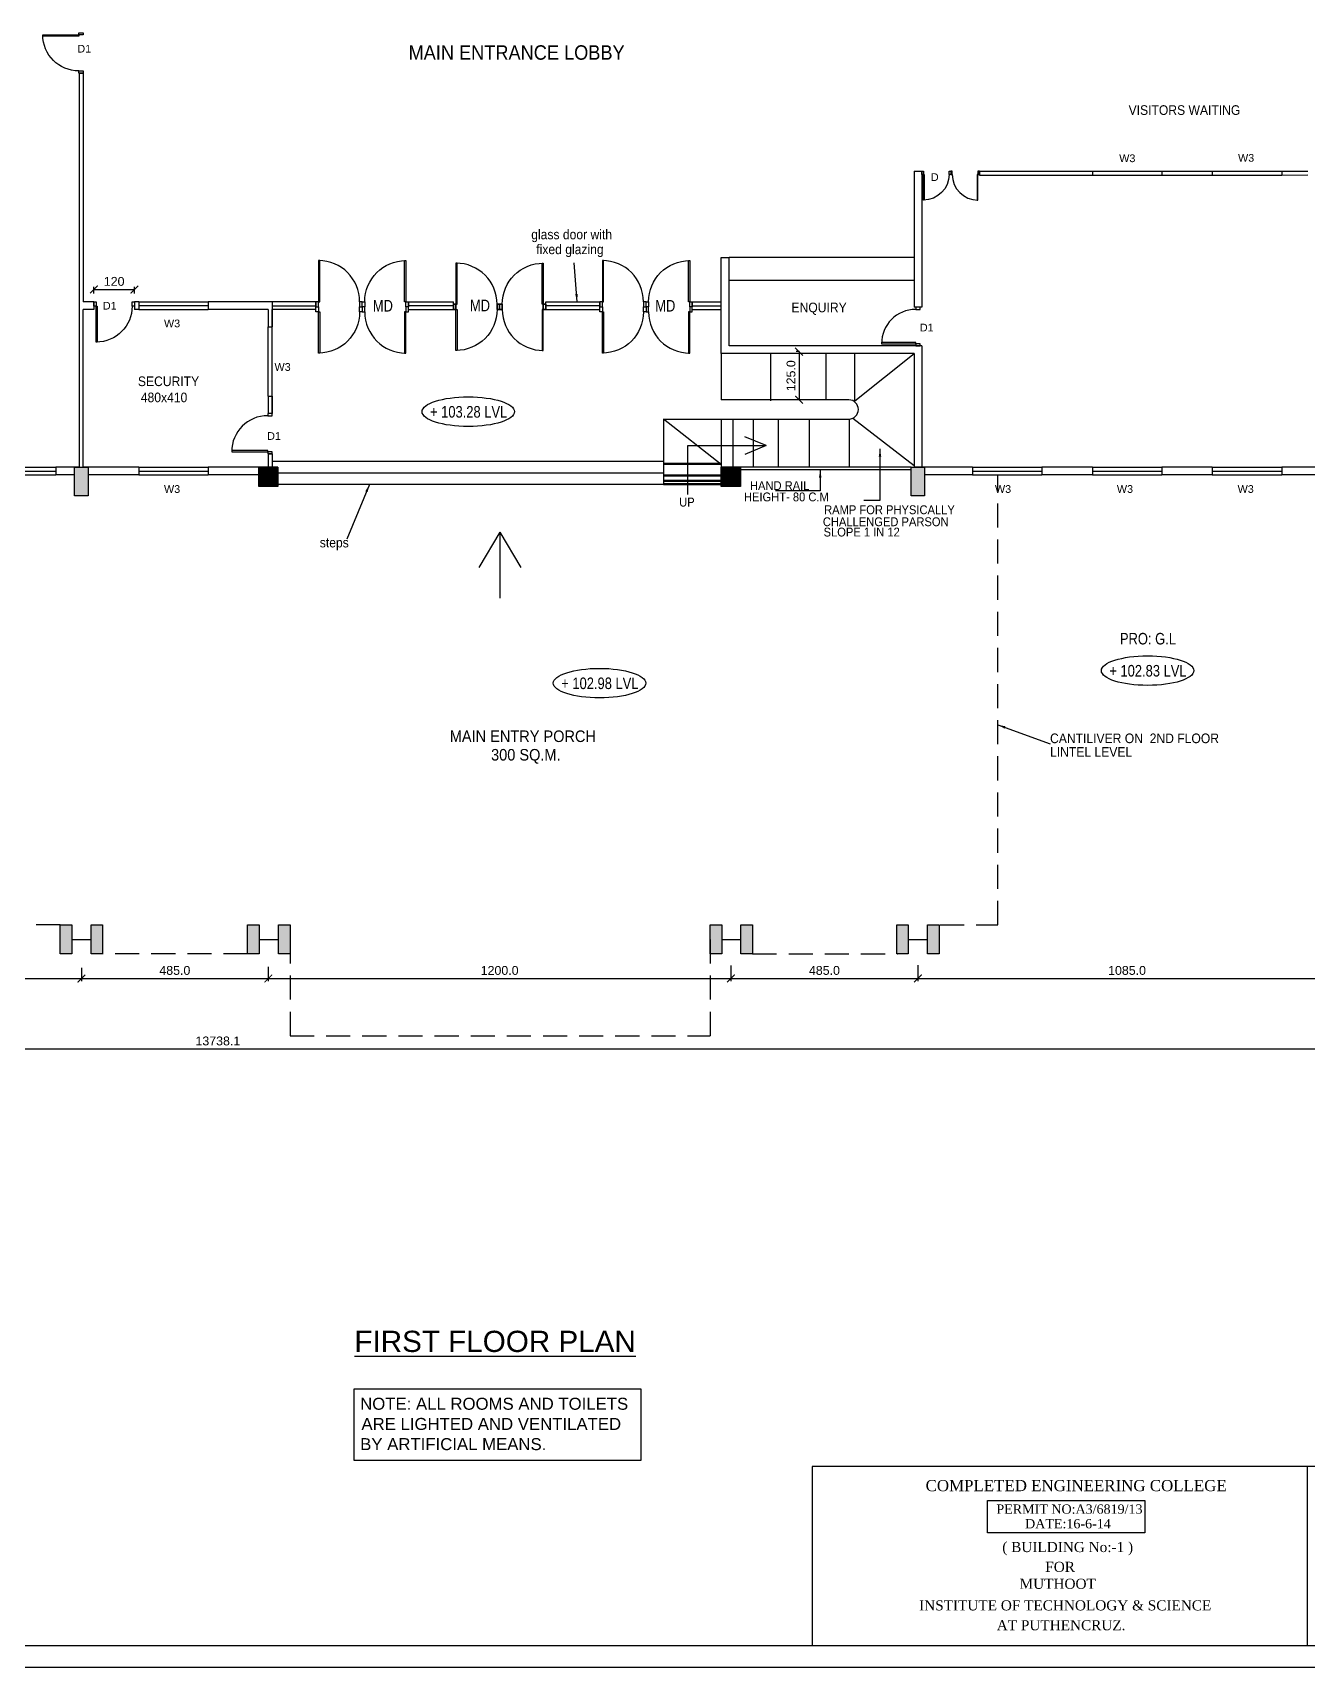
# Model space of a CAD drawing. Extents: x 53439 to 79867, y -144071 to -73305.
# Drawn here: x 64711 to 68017, y -130347 to -126106 of the extents above; entities that cross this region are included whole.
import ezdxf
from ezdxf.enums import TextEntityAlignment as Align

# ---------------------------------------------------------------- set-up
doc = ezdxf.new("R2010")
doc.units = 0
doc.header["$LTSCALE"] = 0.1
doc.header["$MEASUREMENT"] = 0
doc.header["$PDMODE"] = 35
doc.header["$PDSIZE"] = -0.8
doc.linetypes.add('HIDDEN', pattern=[0.375, 0.25, -0.125])
doc.layers.get('0').update_dxf_attribs({"linetype": 'CONTINUOUS'})
doc.layers.get('DEFPOINTS').update_dxf_attribs({"linetype": 'CONTINUOUS'})
for name, color, linetype in [('BOR', 200, 'CONTINUOUS'), ('BOR1', 230, 'CONTINUOUS'), ('COR_HA', 40, 'CONTINUOUS'), ('DOOR', 30, 'CONTINUOUS'), ('ESELEVATION', 7, 'CONTINUOUS'), ('HAT', 253, 'CONTINUOUS'), ('LAYER4', 130, 'CONTINUOUS'), ('NARO', 5, 'CONTINUOUS'), ('SANI', 4, 'CONTINUOUS'), ('TEXT', 7, 'CONTINUOUS'), ('THIN_HA', 253, 'CONTINUOUS'), ('WALL', 6, 'CONTINUOUS'), ('WIN', 102, 'CONTINUOUS')]:
    doc.layers.add(name, color=color, linetype=linetype)
doc.styles.add('1MM', font='arial.ttf')
doc.styles.add('BORDER', font='times.ttf')
doc.styles.add('DIM', font='arial.ttf', dxfattribs={"width": 0.7, "height": 1})
doc.styles.add('DUTCH', font='arial.ttf')
doc.styles.get("Standard").update_dxf_attribs({"font": 'arial.ttf'})
doc.dimstyles.new('KRI', dxfattribs={"dimtxt": 23, "dimasz": 20, "dimexe": 7, "dimexo": 0, "dimgap": 9, "dimtad": 1, "dimdec": 1, "dimzin": 1, "dimtxsty": '1MM', "dimblk": 'ARCHTICK', "dimcen": 0.5, "dimclrd": 252, "dimclre": 252, "dimclrt": 7, "dimaunit": 1, "dimadec": 8, "dimazin": 3, "dimtfac": 1, "dimtdec": 1, "dimtmove": 0, "dimatfit": 3})

# ---------------------------------------------------------------- blocks, each defined once
blk = doc.blocks.new('A$C764D24B9')
at = {"layer": 'DOOR'}
for points in [[(0.056, 0.111), (0.083, 0.111), (0.083, 1), (0.056, 1)], [(0, 0), (0.056, 0), (0.056, 0.111), (0, 0.111)], [(0.944, 0), (1, 0), (1, 0.111), (0.944, 0.111)]]:
    blk.add_lwpolyline(points, close=True, dxfattribs=at)
blk.add_arc((0.056, 0.111), 0.889, 0, 90, dxfattribs=at)
blk = doc.blocks.new('_ARCHTICK')
at = {"layer": 'WALL', "color": 0, "const_width": 0.15}
blk.add_lwpolyline([(-0.5, -0.5), (0.5, 0.5)], dxfattribs=at)
blk = doc.blocks.new('*D32')
at = {"layer": 'DEFPOINTS', "color": 0, "linetype": 'CONTINUOUS', "ltscale": 0.1}
for p in [(66698.9, -126933.3, 0), (66698.9, -127058.3), (66698.9, -127058.3)]:
    blk.add_point(p, dxfattribs=at)
at = {"layer": 'LAYER4', "color": 252, "linetype": 'CONTINUOUS', "ltscale": 0.1}
for p, q in [((66698.9, -126933.3), (66691.9, -126933.3)), ((66698.9, -126933.3), (66698.9, -127058.3)), ((66698.9, -127058.3), (66691.9, -127058.3))]:
    blk.add_line(p, q, dxfattribs=at)
at = {"layer": 'LAYER4', "color": 252, "linetype": 'CONTINUOUS', "ltscale": 0.1, "xscale": 20, "yscale": 20, "zscale": 20}
for p, rotation in [((66698.9, -126933.3), 90), ((66698.9, -127058.3), 270)]:
    blk.add_blockref('_ARCHTICK', p, dxfattribs=dict(at, rotation=rotation))
at = {"layer": 'LAYER4', "color": 7, "linetype": 'CONTINUOUS', "ltscale": 0.1, "insert": (66678.2, -126995.8), "char_height": 23, "attachment_point": 5, "rotation": 90, "style": '1MM'}
blk.add_mtext('125.0', dxfattribs=at)
blk = doc.blocks.new('*D119')
at = {"layer": 'DEFPOINTS', "color": 0, "linetype": 'CONTINUOUS', "ltscale": 0.1}
for p in [(63755.6, -128456.8), (64837.3, -128532.2), (64837.3, -128559.7)]:
    blk.add_point(p, dxfattribs=at)
at = {"layer": 'WIN', "color": 252, "linetype": 'CONTINUOUS', "ltscale": 0.1}
for p, q in [((63755.6, -128456.8), (63755.6, -128566.7)), ((64837.3, -128532.2), (64837.3, -128566.7)), ((63755.6, -128559.7), (64837.3, -128559.7))]:
    blk.add_line(p, q, dxfattribs=at)
at = {"layer": 'WIN', "color": 252, "linetype": 'CONTINUOUS', "ltscale": 0.1, "xscale": 20, "yscale": 20, "zscale": 20, "rotation": 180}
blk.add_blockref('_ARCHTICK', (63755.6, -128559.7), dxfattribs=at)
at = {"layer": 'WIN', "color": 252, "linetype": 'CONTINUOUS', "ltscale": 0.1, "xscale": 20, "yscale": 20, "zscale": 20}
blk.add_blockref('_ARCHTICK', (64837.3, -128559.7), dxfattribs=at)
at = {"layer": 'WIN', "color": 7, "linetype": 'CONTINUOUS', "ltscale": 0.1, "insert": (64296.4, -128538.9), "char_height": 23, "attachment_point": 5, "style": '1MM'}
blk.add_mtext('1081.7', dxfattribs=at)
blk = doc.blocks.new('*D120')
at = {"layer": 'DEFPOINTS', "color": 0, "linetype": 'CONTINUOUS', "ltscale": 0.1}
for p in [(64837.3, -128532.2), (65322.3, -128529.6), (65322.3, -128559.7)]:
    blk.add_point(p, dxfattribs=at)
at = {"layer": 'WIN', "color": 252, "linetype": 'CONTINUOUS', "ltscale": 0.1}
for p, q in [((64837.3, -128532.2), (64837.3, -128566.7)), ((65322.3, -128529.6), (65322.3, -128566.7)), ((64837.3, -128559.7), (65322.3, -128559.7))]:
    blk.add_line(p, q, dxfattribs=at)
at = {"layer": 'WIN', "color": 252, "linetype": 'CONTINUOUS', "ltscale": 0.1, "xscale": 20, "yscale": 20, "zscale": 20, "rotation": 180}
blk.add_blockref('_ARCHTICK', (64837.3, -128559.7), dxfattribs=at)
at = {"layer": 'WIN', "color": 252, "linetype": 'CONTINUOUS', "ltscale": 0.1, "xscale": 20, "yscale": 20, "zscale": 20}
blk.add_blockref('_ARCHTICK', (65322.3, -128559.7), dxfattribs=at)
at = {"layer": 'WIN', "color": 7, "linetype": 'CONTINUOUS', "ltscale": 0.1, "insert": (65079.8, -128538.9), "char_height": 23, "attachment_point": 5, "style": '1MM'}
blk.add_mtext('485.0', dxfattribs=at)
blk = doc.blocks.new('*D121')
at = {"layer": 'DEFPOINTS', "color": 0, "linetype": 'CONTINUOUS', "ltscale": 0.1}
for p in [(65322.3, -128529.6), (66522.3, -128525.7), (66522.3, -128559.7)]:
    blk.add_point(p, dxfattribs=at)
at = {"layer": 'WIN', "color": 252, "linetype": 'CONTINUOUS', "ltscale": 0.1}
for p, q in [((65322.3, -128529.6), (65322.3, -128566.7)), ((66522.3, -128525.7), (66522.3, -128566.7)), ((65322.3, -128559.7), (66522.3, -128559.7))]:
    blk.add_line(p, q, dxfattribs=at)
at = {"layer": 'WIN', "color": 252, "linetype": 'CONTINUOUS', "ltscale": 0.1, "xscale": 20, "yscale": 20, "zscale": 20, "rotation": 180}
blk.add_blockref('_ARCHTICK', (65322.3, -128559.7), dxfattribs=at)
at = {"layer": 'WIN', "color": 252, "linetype": 'CONTINUOUS', "ltscale": 0.1, "xscale": 20, "yscale": 20, "zscale": 20}
blk.add_blockref('_ARCHTICK', (66522.3, -128559.7), dxfattribs=at)
at = {"layer": 'WIN', "color": 7, "linetype": 'CONTINUOUS', "ltscale": 0.1, "insert": (65922.3, -128538.9), "char_height": 23, "attachment_point": 5, "style": '1MM'}
blk.add_mtext('1200.0', dxfattribs=at)
blk = doc.blocks.new('*D122')
at = {"layer": 'DEFPOINTS', "color": 0, "linetype": 'CONTINUOUS', "ltscale": 0.1}
for p in [(66522.3, -128525.7), (67007.3, -128525), (67007.3, -128559.7)]:
    blk.add_point(p, dxfattribs=at)
at = {"layer": 'WIN', "color": 252, "linetype": 'CONTINUOUS', "ltscale": 0.1}
for p, q in [((66522.3, -128525.7), (66522.3, -128566.7)), ((67007.3, -128525), (67007.3, -128566.7)), ((66522.3, -128559.7), (67007.3, -128559.7))]:
    blk.add_line(p, q, dxfattribs=at)
at = {"layer": 'WIN', "color": 252, "linetype": 'CONTINUOUS', "ltscale": 0.1, "xscale": 20, "yscale": 20, "zscale": 20, "rotation": 180}
blk.add_blockref('_ARCHTICK', (66522.3, -128559.7), dxfattribs=at)
at = {"layer": 'WIN', "color": 252, "linetype": 'CONTINUOUS', "ltscale": 0.1, "xscale": 20, "yscale": 20, "zscale": 20}
blk.add_blockref('_ARCHTICK', (67007.3, -128559.7), dxfattribs=at)
at = {"layer": 'WIN', "color": 7, "linetype": 'CONTINUOUS', "ltscale": 0.1, "insert": (66764.8, -128538.9), "char_height": 23, "attachment_point": 5, "style": '1MM'}
blk.add_mtext('485.0', dxfattribs=at)
blk = doc.blocks.new('*D123')
at = {"layer": 'DEFPOINTS', "color": 0, "linetype": 'CONTINUOUS', "ltscale": 0.1}
for p in [(68092.3, -128470.4), (67007.3, -128525), (68092.3, -128559.7)]:
    blk.add_point(p, dxfattribs=at)
at = {"layer": 'WIN', "color": 252, "linetype": 'CONTINUOUS', "ltscale": 0.1}
for p, q in [((68092.3, -128470.4), (68092.3, -128566.7)), ((67007.3, -128525), (67007.3, -128566.7)), ((67007.3, -128559.7), (68092.3, -128559.7))]:
    blk.add_line(p, q, dxfattribs=at)
at = {"layer": 'WIN', "color": 252, "linetype": 'CONTINUOUS', "ltscale": 0.1, "xscale": 20, "yscale": 20, "zscale": 20, "rotation": 180}
blk.add_blockref('_ARCHTICK', (67007.3, -128559.7), dxfattribs=at)
at = {"layer": 'WIN', "color": 252, "linetype": 'CONTINUOUS', "ltscale": 0.1, "xscale": 20, "yscale": 20, "zscale": 20}
blk.add_blockref('_ARCHTICK', (68092.3, -128559.7), dxfattribs=at)
at = {"layer": 'WIN', "color": 7, "linetype": 'CONTINUOUS', "ltscale": 0.1, "insert": (67549.8, -128538.9), "char_height": 23, "attachment_point": 5, "style": '1MM'}
blk.add_mtext('1085.0', dxfattribs=at)
blk = doc.blocks.new('*D80')
at = {"layer": 'DEFPOINTS', "color": 0, "linetype": 'CONTINUOUS', "ltscale": 0.1}
for p in [(58322.3, -128662.4), (72060.4, -128662.4, 0), (72060.4, -128742.6)]:
    blk.add_point(p, dxfattribs=at)
at = {"layer": 'WIN', "color": 252, "linetype": 'CONTINUOUS', "ltscale": 0.1}
for p, q in [((58322.3, -128662.4), (58322.3, -128749.6)), ((72060.4, -128662.4), (72060.4, -128749.6)), ((58322.3, -128742.6), (72060.4, -128742.6))]:
    blk.add_line(p, q, dxfattribs=at)
at = {"layer": 'WIN', "color": 252, "linetype": 'CONTINUOUS', "ltscale": 0.1, "xscale": 20, "yscale": 20, "zscale": 20, "rotation": 180}
blk.add_blockref('_ARCHTICK', (58322.3, -128742.6), dxfattribs=at)
at = {"layer": 'WIN', "color": 252, "linetype": 'CONTINUOUS', "ltscale": 0.1, "xscale": 20, "yscale": 20, "zscale": 20}
blk.add_blockref('_ARCHTICK', (72060.4, -128742.6), dxfattribs=at)
at = {"layer": 'WIN', "color": 7, "linetype": 'CONTINUOUS', "ltscale": 0.1, "insert": (65191.4, -128721.9), "char_height": 23, "attachment_point": 5, "style": '1MM'}
blk.add_mtext('13738.1', dxfattribs=at)
blk = doc.blocks.new('*D36')
at = {"layer": 'DEFPOINTS', "color": 0, "linetype": 'CONTINUOUS', "ltscale": 0.1}
for p in [(64869.9, -126782.8, 0), (64974.9, -126772), (64974.9, -126782.8, 0)]:
    blk.add_point(p, dxfattribs=at)
at = {"layer": 'HAT', "color": 252, "ltscale": 0.1}
for p, q in [((64869.9, -126782.8), (64869.9, -126765)), ((64869.9, -126772), (64974.9, -126772)), ((64974.9, -126782.8), (64974.9, -126765))]:
    blk.add_line(p, q, dxfattribs=at)
at = {"layer": 'HAT', "color": 252, "linetype": 'CONTINUOUS', "ltscale": 0.1, "xscale": 20, "yscale": 20, "zscale": 20, "rotation": 180}
blk.add_blockref('_ARCHTICK', (64869.9, -126772), dxfattribs=at)
at = {"layer": 'HAT', "color": 252, "linetype": 'CONTINUOUS', "ltscale": 0.1, "xscale": 20, "yscale": 20, "zscale": 20}
blk.add_blockref('_ARCHTICK', (64974.9, -126772), dxfattribs=at)
at = {"layer": 'HAT', "color": 7, "linetype": 'CONTINUOUS', "ltscale": 0.1, "insert": (64922.4, -126751.2), "char_height": 23, "attachment_point": 5, "style": '1MM'}
blk.add_mtext('120', dxfattribs=at)

msp = doc.modelspace()

# ---------------------------------------------------------------- hatches: boundary and pattern name
at = {"layer": 'THIN_HA', "linetype": 'CONTINUOUS', "ltscale": 0.1}
for color, points in [(2, [(64819.81, -127232.78), (64854.81, -127232.78), (64854.81, -127307.78), (64819.81, -127307.78)]), (2, [(65297.31, -127232.78), (65347.31, -127232.78), (65347.31, -127282.78), (65297.31, -127282.78)]), (2, [(66497.31, -127232.78), (66547.31, -127232.78), (66547.31, -127282.78), (66497.31, -127282.78)]), (2, [(66989.81, -127232.78), (67024.81, -127232.78), (67024.81, -127307.78), (66989.81, -127307.78)]), (1, [(64812.31, -128495.78), (64782.31, -128495.78), (64782.31, -128420.78), (64812.31, -128420.78)]), (1, [(64892.31, -128495.78), (64862.31, -128495.78), (64862.31, -128420.78), (64892.31, -128420.78)]), (1, [(65298.64, -128495.78), (65268.64, -128495.78), (65268.64, -128420.78), (65298.64, -128420.78)]), (1, [(65378.64, -128495.78), (65348.64, -128495.78), (65348.64, -128420.78), (65378.64, -128420.78)]), (1, [(66498.41, -128495.78), (66468.41, -128495.78), (66468.41, -128420.78), (66498.41, -128420.78)]), (1, [(66578.41, -128495.78), (66548.41, -128495.78), (66548.41, -128420.78), (66578.41, -128420.78)]), (1, [(66982.31, -128495.78), (66952.31, -128495.78), (66952.31, -128420.78), (66982.31, -128420.78)]), (1, [(67062.31, -128495.78), (67032.31, -128495.78), (67032.31, -128420.78), (67062.31, -128420.78)])]:
    msp.add_hatch(color=color, dxfattribs=at).paths.add_polyline_path(points)

# ---------------------------------------------------------------- linework, layer by layer
at = {"layer": 'BOR', "linetype": 'CONTINUOUS'}
for p, q in [((72381.18, -129825.4), (66732.98, -129825.4)), ((66732.98, -129825.4), (66732.98, -130290.29)), ((68017.43, -129825.4), (68017.43, -130290.29))]:
    msp.add_line(p, q, dxfattribs=at)
at = {"layer": 'BOR'}
msp.add_lwpolyline([(73435.88, -122099.01), (57228.06, -122099.01), (57228.06, -130290.29), (73435.88, -130290.29)], close=True, dxfattribs=at)
at = {"layer": 'BOR1'}
msp.add_lwpolyline([(73492.41, -122042.48), (57171.54, -122042.48), (57171.54, -130346.82), (73492.41, -130346.82)], close=True, dxfattribs=at)
at = {"layer": 'COR_HA', "color": 0, "linetype": 'CONTINUOUS', "ltscale": 0.1}
for p, q in [((64812.31, -128458.28), (64862.31, -128458.28)), ((64812.31, -128458.36), (64837.31, -128458.36)), ((65298.64, -128458.28, 0), (65348.64, -128458.28, 0))]:
    msp.add_line(p, q, dxfattribs=at)
at = {"layer": 'HAT', "linetype": 'CONTINUOUS', "ltscale": 0.1}
for centre in [(65841.06, -127089.02), (67603.25, -127760.85), (66181.49, -127793.4)]:
    msp.add_ellipse(centre, major_axis=(119.94, 0), ratio=0.3200315, dxfattribs=at)
at = {"layer": 'LAYER4', "linetype": 'CONTINUOUS', "ltscale": 0.1}
for p, q in [((66997.31, -126689.12, 0), (66517.31, -126689.12, 0)), ((66997.31, -126749.12, 0), (66517.31, -126749.12, 0)), ((66497.31, -126938.29), (66497.31, -127058.29)), ((66625.64, -127060.73), (66625.64, -126938.29)), ((66769.48, -127058.29), (66769.48, -126938.29)), ((66843.81, -127060.73), (66843.81, -126938.29)), ((66843.81, -127060.73), (66997.31, -126938.29)), ((66828.56, -127058.29), (66497.31, -127058.29)), ((66347.31, -127108.29), (66828.56, -127108.29)), ((66347.31, -127108.29), (66347.31, -127278.29)), ((66497.31, -127225.79), (66347.31, -127108.29)), ((66497.31, -127108.29), (66497.31, -127233.28)), ((66527.28, -127108.29), (66527.28, -127233.28)), ((66580.02, -127108.29), (66580.02, -127233.28)), ((66644.75, -127108.29), (66644.75, -127233.28)), ((66725.07, -127108.29), (66725.07, -127233.28)), ((66829.36, -127108.29), (66829.36, -127233.28)), ((66838.8, -127105.81), (66997.31, -127228.29)), ((66410.31, -127177.04), (66613.38, -127177.04)), ((66410.31, -127304.38), (66410.31, -127177.04)), ((66613.38, -127177.04), (66558.3, -127153.99)), ((66613.38, -127177.04), (66558.3, -127200.09)), ((66347.31, -127218.29), (65332.31, -127218.29, 0)), ((66497.31, -127223.29), (66347.31, -127223.29)), ((66497.31, -127225.79), (66347.31, -127225.79)), ((66347.31, -127248.29), (65347.31, -127248.29, 0)), ((66347.31, -127252.82), (66497.31, -127252.82)), ((66347.31, -127255.32), (66497.31, -127255.32)), ((66347.31, -127266.6), (66497.31, -127266.6)), ((66347.31, -127269.1), (66497.31, -127269.1)), ((66989.81, -127233.28, 0), (66497.31, -127233.28, 0)), ((66989.81, -127240.28, 0), (66547.31, -127240.28, 0)), ((66347.31, -127278.29), (65347.31, -127278.29, 0)), ((66347.31, -127275.79), (66497.31, -127275.79)), ((66347.31, -127278.29), (66497.31, -127278.29))]:
    msp.add_line(p, q, dxfattribs=at)
at = {"layer": 'LAYER4', "color": 1, "linetype": 'HIDDEN', "ltscale": 2500}
for p, q in [((67214.74, -128420.78), (67214.74, -127253.28)), ((64782.31, -128420.78), (64632.31, -128420.78)), ((65378.64, -128458.36), (65378.64, -128708.36)), ((66468.41, -128458.36), (66468.41, -128708.36)), ((67064.74, -128420.78), (67214.74, -128420.78)), ((65268.64, -128495.78), (64892.31, -128495.78)), ((66578.41, -128495.78), (66954.74, -128495.78)), ((65378.63, -128708.28, 0), (66468.41, -128708.36, 0))]:
    msp.add_line(p, q, dxfattribs=at)
at = {"layer": 'LAYER4', "color": 1, "linetype": 'HIDDEN', "ltscale": 35}
for p, q in [((66498.41, -128458.28, 0), (66548.41, -128458.28, 0)), ((66982.31, -128458.28), (67032.31, -128458.28)), ((66982.31, -128458.36), (67007.31, -128458.36))]:
    msp.add_line(p, q, dxfattribs=at)
at = {"layer": 'LAYER4'}
msp.add_lwpolyline([(67187.46, -129913.9), (67596.4, -129913.9), (67596.4, -129998.08), (67187.46, -129998.08)], close=True, dxfattribs=at)
at = {"layer": 'LAYER4', "linetype": 'CONTINUOUS', "ltscale": 0.1}
msp.add_arc((66827.94, -127083.29), 25.01, 271.42872, 88.57128, dxfattribs=at)
at = {"layer": 'NARO', "elevation": 0}
msp.add_lwpolyline([(65545.06, -129624.35), (66288.34, -129624.35), (66288.34, -129810.56), (65545.06, -129810.56)], close=True, dxfattribs=at)
at = {"layer": 'SANI', "linetype": 'CONTINUOUS', "ltscale": 0.1}
for p, q in [((65445.75, -126803.7, 0), (65332.31, -126803.7, 0)), ((65685.75, -126803.7, 0), (65802.31, -126803.7, 0)), ((66042.31, -126803.7, 0), (66182.06, -126803.7, 0)), ((66422.06, -126803.7, 0), (66497.31, -126803.7, 0)), ((65332.31, -126814.09), (65445.75, -126814.09, 0)), ((65445.75, -126823.7, 0), (65332.31, -126823.7, 0)), ((65685.75, -126813.7, 0), (65802.31, -126813.7, 0)), ((65685.75, -126823.7, 0), (65802.31, -126823.7, 0)), ((66042.31, -126813.7, 0), (66182.06, -126813.7, 0)), ((66042.31, -126823.7, 0), (66182.06, -126823.7, 0)), ((66422.06, -126814.29), (66497.31, -126814.29)), ((66422.06, -126823.7, 0), (66497.31, -126823.7)), ((66422.06, -126823.7, 0), (66497.31, -126823.7, 0))]:
    msp.add_line(p, q, dxfattribs=at)
at = {"layer": 'THIN_HA', "color": 1, "linetype": 'CONTINUOUS', "ltscale": 0.1}
for q in [(65868.34, -127493.76), (65922.96, -127572.92), (65977.59, -127493.76)]:
    msp.add_line((65922.96, -127401.59), q, dxfattribs=at)
at = {"layer": 'THIN_HA', "color": 2, "linetype": 'CONTINUOUS', "ltscale": 0.1, "elevation": 0}
for points in [[(64819.81, -127232.78), (64854.81, -127232.78), (64854.81, -127307.78), (64819.81, -127307.78)], [(65297.31, -127232.78), (65347.31, -127232.78), (65347.31, -127282.78), (65297.31, -127282.78)], [(66497.31, -127232.78), (66547.31, -127232.78), (66547.31, -127282.78), (66497.31, -127282.78)], [(66989.81, -127232.78), (67024.81, -127232.78), (67024.81, -127307.78), (66989.81, -127307.78)]]:
    msp.add_lwpolyline(points, close=True, dxfattribs=at)
at = {"layer": 'THIN_HA', "color": 1, "linetype": 'CONTINUOUS', "ltscale": 0.1}
for points in [[(64812.31, -128495.78), (64782.31, -128495.78), (64782.31, -128420.78), (64812.31, -128420.78), (64812.31, -128495.78)], [(64892.31, -128495.78), (64862.31, -128495.78), (64862.31, -128420.78), (64892.31, -128420.78), (64892.31, -128495.78)], [(65298.64, -128495.78), (65268.64, -128495.78), (65268.64, -128420.78), (65298.64, -128420.78), (65298.64, -128495.78)], [(65378.64, -128495.78), (65348.64, -128495.78), (65348.64, -128420.78), (65378.64, -128420.78), (65378.64, -128495.78)], [(66498.41, -128495.78), (66468.41, -128495.78), (66468.41, -128420.78), (66498.41, -128420.78), (66498.41, -128495.78)], [(66578.41, -128495.78), (66548.41, -128495.78), (66548.41, -128420.78), (66578.41, -128420.78), (66578.41, -128495.78)], [(66982.31, -128495.78), (66952.31, -128495.78), (66952.31, -128420.78), (66982.31, -128420.78), (66982.31, -128495.78)], [(67062.31, -128495.78), (67032.31, -128495.78), (67032.31, -128420.78), (67062.31, -128420.78), (67062.31, -128495.78)]]:
    msp.add_lwpolyline(points, dxfattribs=at)
at = {"layer": 'WALL', "linetype": 'CONTINUOUS', "ltscale": 0.1}
for p, q in [((66997.31, -126464.95), (66997.31, -126818.29)), ((67167.31, -126464.95), (67167.31, -126475.22)), ((67167.31, -126465.22, 0), (67459.81, -126465.14, 0)), ((67459.81, -126465.14), (67459.81, -126475.14)), ((67639.81, -126465.1, 0), (67771.06, -126465.06, 0)), ((67639.81, -126465.1), (67639.81, -126475.1)), ((67771.06, -126465.06), (67771.06, -126475.06)), ((67951.06, -126465.01, 0), (68018.49, -126464.99, 0)), ((67951.06, -126465.01), (67951.06, -126475.01)), ((67167.31, -126475.22, 0), (67459.81, -126475.14, 0)), ((67639.81, -126475.1, 0), (67771.06, -126475.06, 0)), ((67951.06, -126475.01, 0), (68018.5, -126474.99, 0)), ((66497.31, -126938.29), (66497.31, -126689.12)), ((66497.31, -126689.12), (66517.31, -126689.12)), ((66517.31, -126918.29), (66517.31, -126689.12)), ((64869.91, -126803.7, 0), (64842.31, -126803.7, 0)), ((64869.91, -126803.7, 0), (64869.91, -126823.7, 0)), ((64974.91, -126803.7, 0), (64974.91, -126823.7, 0)), ((64986.06, -126803.7, 0), (64974.91, -126803.7, 0)), ((64986.06, -126803.7, 0), (64986.06, -126823.7, 0)), ((65332.31, -126803.7, 0), (65166.06, -126803.7, 0)), ((65166.06, -126803.7, 0), (65166.06, -126823.7, 0)), ((65332.31, -126803.7), (65332.31, -126868.73, 0)), ((65445.75, -126823.7, 0), (65445.75, -126803.7, 0)), ((65685.75, -126823.7, 0), (65685.75, -126803.7, 0)), ((65802.31, -126823.7, 0), (65802.31, -126803.7, 0)), ((66042.31, -126823.7, 0), (66042.31, -126803.7, 0)), ((66182.06, -126823.7, 0), (66182.06, -126803.7, 0)), ((66422.06, -126823.7, 0), (66422.06, -126803.7, 0)), ((64869.91, -126823.7, 0), (64842.31, -126823.7, 0)), ((64869.91, -126823.7, 0), (64842.31, -126823.7, 0)), ((64986.06, -126823.7, 0), (64974.91, -126823.7, 0)), ((65322.31, -126823.7, 0), (65166.06, -126823.7, 0)), ((65322.31, -126823.7), (65322.31, -126868.73, 0)), ((65332.31, -126868.73, 0), (65332.31, -126823.7, 0)), ((65322.31, -126868.73, 0), (65332.31, -126868.73, 0)), ((67017.31, -126918.29), (66517.31, -126918.29)), ((67017.31, -126918.29), (67017.31, -127233.28)), ((66997.31, -126938.29), (66497.31, -126938.29)), ((66997.31, -126938.29), (66997.31, -127234.38)), ((65322.31, -127048.73, 0), (65322.31, -127093.75, 0)), ((65322.31, -127048.73, 0), (65332.31, -127048.73, 0)), ((65332.31, -127093.75, 0), (65332.31, -127048.73, 0)), ((65332.31, -127048.73, 0), (65332.31, -127093.75, 0)), ((65332.31, -127093.75, 0), (65322.31, -127093.75, 0)), ((65322.31, -127198.75, 0), (65322.31, -127233.28, 0)), ((65332.31, -127198.75, 0), (65322.31, -127198.75, 0)), ((65332.31, -127198.75, 0), (65332.31, -127233.28, 0)), ((64832.31, -127233.28), (64771.06, -127233.28)), ((64772.79, -127233.28, 0), (64771.06, -127233.28, 0)), ((64772.79, -127233.28, 0), (64771.06, -127233.28, 0)), ((64772.79, -127233.28, 0), (64771.06, -127233.28, 0)), ((64771.06, -127233.28, 0), (64771.06, -127253.28, 0)), ((64819.81, -127253.28), (64771.06, -127253.28)), ((64986.06, -127233.28, 0), (64842.31, -127233.28)), ((64986.06, -127253.28), (64854.81, -127253.28)), ((64986.06, -127233.28), (64872.79, -127233.28)), ((64986.06, -127233.28), (64872.79, -127233.28)), ((64986.06, -127233.28), (64872.79, -127233.28)), ((64986.06, -127233.28), (64986.06, -127253.28)), ((65347.31, -127233.28), (65166.06, -127233.28)), ((65347.31, -127233.28), (65166.06, -127233.28)), ((65347.31, -127233.28), (65166.06, -127233.28)), ((65312.31, -127233.28, 0), (65166.06, -127233.28, 0)), ((65166.06, -127233.28), (65166.06, -127253.28)), ((65347.31, -127253.28), (65166.06, -127253.28)), ((67148.56, -127233.28, 0), (66997.31, -127233.28, 0)), ((67148.56, -127253.28), (67024.81, -127253.28)), ((67148.56, -127233.28), (67148.56, -127253.28)), ((67459.81, -127233.28), (67328.56, -127233.28, 0)), ((67328.56, -127233.28), (67328.56, -127253.28)), ((67459.81, -127253.28, 0), (67328.56, -127253.28)), ((67459.81, -127233.28, 0), (67459.81, -127253.28, 0)), ((67771.06, -127233.28), (67639.81, -127233.28)), ((67771.06, -127233.28, 0), (67639.81, -127233.28, 0)), ((67639.81, -127233.28, 0), (67639.81, -127253.28, 0)), ((67771.06, -127253.28, 0), (67639.81, -127253.28, 0)), ((67771.06, -127233.28, 0), (67771.06, -127253.28, 0)), ((68233.46, -127233.28, -9.89), (67951.06, -127233.28)), ((67951.06, -127233.28, 0), (67951.06, -127253.28, 0)), ((68233.46, -127253.28, -9.89), (67951.06, -127253.28))]:
    msp.add_line(p, q, dxfattribs=at)
for points in [[(64832.31, -127232.78), (64832.31, -126210.78), (64842.31, -126210.78), (64842.31, -126803.7)], [(66997.31, -126464.95), (67017.31, -126464.95), (67017.31, -126818.29), (66997.31, -126818.29)], [(64986.06, -126803.7), (64986.06, -126823.7)], [(65166.06, -126803.7), (65166.06, -126823.7)], [(64842.31, -127233.28), (64842.31, -126823.7)], [(65322.31, -126868.73), (65332.31, -126868.73)], [(65322.31, -127048.73), (65332.31, -127048.73)], [(64771.06, -127233.28), (64771.06, -127253.28)], [(64986.06, -127233.28), (64986.06, -127253.28)], [(65166.06, -127233.28), (65166.06, -127253.28)], [(67148.56, -127233.28), (67148.56, -127253.28)], [(67328.56, -127233.28), (67328.56, -127253.28)], [(67459.81, -127233.28), (67459.81, -127253.28)], [(67639.81, -127233.28), (67639.81, -127253.28)], [(67771.06, -127233.28), (67771.06, -127253.28)], [(67951.06, -127233.28), (67951.06, -127253.28)]]:
    msp.add_lwpolyline(points, dxfattribs=at)
at = {"layer": 'WIN'}
for p, q in [((67459.81, -126465.14), (67639.81, -126465.14)), ((67771.06, -126465.14, 0), (67951.06, -126465.14, 0)), ((67459.81, -126475.14), (67639.81, -126475.14)), ((67771.06, -126475.14, 0), (67951.06, -126475.14, 0)), ((64986.06, -126803.7, 0), (65166.06, -126803.7, 0)), ((64986.06, -126813.7, 0), (65166.06, -126813.7, 0)), ((64986.06, -126823.7, 0), (65166.06, -126823.7, 0)), ((65322.31, -127048.73, 0), (65322.31, -126868.73, 0)), ((65332.31, -127048.73, 0), (65332.31, -126868.73, 0)), ((64471.06, -127233.28, 0), (64771.06, -127233.28, 0)), ((64471.06, -127243.28, 0), (64771.06, -127243.28, 0)), ((64471.06, -127253.28, 0), (64771.06, -127253.28, 0)), ((64986.06, -127233.28), (65166.06, -127233.28)), ((64986.06, -127243.28), (65166.06, -127243.28)), ((64986.06, -127253.28), (65166.06, -127253.28)), ((67148.56, -127233.28), (67328.56, -127233.28)), ((67148.56, -127243.28), (67328.56, -127243.28)), ((67148.56, -127253.28), (67328.56, -127253.28)), ((67459.81, -127233.28, 0), (67639.81, -127233.28, 0)), ((67459.81, -127243.28, 0), (67639.81, -127243.28, 0)), ((67459.81, -127253.28, 0), (67639.81, -127253.28, 0)), ((67771.06, -127233.28, 0), (67951.06, -127233.28, 0)), ((67771.06, -127243.28, 0), (67951.06, -127243.28, 0)), ((67771.06, -127253.28, 0), (67951.06, -127253.28, 0))]:
    msp.add_line(p, q, dxfattribs=at)

# ---------------------------------------------------------------- block references
at = {"layer": 'WALL', "linetype": 'CONTINUOUS', "ltscale": 0.1}
for p, xscale, yscale, zscale, rotation in [((64842.31, -126105.78), -105.0000000015571, 105.0000000015571, 105.0000000015461, 90), ((67017.31, -126464.95), -75.00000000116415, 75.0000000010914, 75.00000000109135, 180), ((64869.91, -126803.7, 0), -105.0000000016007, 105.0000000015571, 105.0000000015461, 180), ((65445.75, -126817.06, 0), -120.0000000018917, 120.0000000018626, 120.0000000018189, 180), ((65685.76, -126817.06, 0), 120.0000000018917, 120.0000000018917, 120.0000000018917, 180), ((65802.31, -126810.37, 0), -120.0000000018917, 120.0000000018626, 120.0000000018189, 180), ((66042.31, -126810.37, 0), 120.0000000018917, 120.0000000018917, 120.0000000018917, 180), ((66182.06, -126817.06, 0), -120.0000000018917, 120.0000000018626, 120.0000000018189, 180), ((66422.06, -126817.06, 0), 120.0000000018917, 120.0000000018917, 120.0000000018917, 180), ((67012.87, -126918.29), 100, 100, 100, 90), ((65332.31, -127198.75, 0), 105.0000000015571, 105.0000000015571, 105.0000000015571, 90)]:
    msp.add_blockref('A$C764D24B9', p, dxfattribs=dict(at, xscale=xscale, yscale=yscale, zscale=zscale, rotation=rotation))
at = {"layer": 'WALL', "linetype": 'CONTINUOUS', "ltscale": 0.1, "extrusion": (0, 0, -1), "xscale": -75.00000000116415, "yscale": 75.0000000010914, "zscale": -75.00000000116415, "rotation": 180}
msp.add_blockref('A$C764D24B9', (-67167.31, -126464.95), dxfattribs=at)
at = {"layer": 'WALL', "linetype": 'CONTINUOUS', "ltscale": 0.1}
for p, xscale, yscale, zscale in [((65445.75, -126817.02, 0), 120.0000000018917, 120.0000000018917, 120.0000000018917), ((65685.76, -126817.02, 0), -120.0000000018917, 120.0000000018335, 120.0000000018189), ((65802.31, -126823.7, 0), 120.0000000018917, 120.0000000018917, 120.0000000018917), ((66042.31, -126823.7, 0), -120.0000000018917, 120.0000000018335, 120.0000000018189), ((66182.06, -126817.02, 0), 120.0000000018917, 120.0000000018917, 120.0000000018917), ((66422.06, -126817.02, 0), -120.0000000018917, 120.0000000018335, 120.0000000018189)]:
    msp.add_blockref('A$C764D24B9', p, dxfattribs=dict(at, xscale=xscale, yscale=yscale, zscale=zscale))

# ---------------------------------------------------------------- texts
at = {"style": 'DIM'}
for s, p in [('D1', (64826.94, -126157.32, 0)), ('W3', (67529.59, -126441.63, 0)), ('W3', (67837.77, -126440.57, 0)), ('D', (67040.93, -126490.51, 0)), ('D1', (64893.2, -126824.08, 0)), ('W3', (65051.66, -126870.12, 0)), ('D1', (67012.4, -126880.78, 0)), ('W3', (65338.34, -126983.13)), ('D1', (65319.2, -127162.17, 0)), ('W3', (65051.66, -127299.7, 0)), ('W3', (67207.24, -127299.7)), ('W3', (67523.48, -127299.7)), ('W3', (67836.66, -127299.7))]:
    msp.add_text(s, height=20, dxfattribs=at).set_placement(p)
at = {"layer": 'ESELEVATION', "linetype": 'CONTINUOUS', "ltscale": 0.1, "style": 'DUTCH', "width": 0.8}
for s, p in [('MD', (65619.4, -126814.24)), ('MD', (65871.33, -126813.49)), ('MD', (66352.04, -126814.31)), ('+ 103.28 LVL', (65841.89, -127089.42)), ('PRO: G.L', (67604.08, -127678.03)), ('+ 102.98 LVL', (66182.33, -127793.8)), ('+ 102.83 LVL', (67604.08, -127761.25))]:
    msp.add_text(s, height=30, dxfattribs=at).set_placement(p, align=Align.MIDDLE_CENTER)
at = {"layer": 'TEXT', "style": 'DUTCH', "width": 0.9}
for s, height, p in [('MAIN ENTRANCE LOBBY', 37.5, (65686.04, -126175.91, 0)), ('VISITORS WAITING', 25, (67553.87, -126319.03)), ('glass door with', 25, (66004.27, -126641.75)), ('fixed glazing', 25, (66017.42, -126680.37)), ('ENQUIRY', 25, (66679.44, -126831.16)), ('SECURITY', 25, (64983.97, -127022.71, 0)), ('480x410', 25, (64991.51, -127064.57, 0)), ('HAND RAIL ', 23, (66571.7, -127292.5, 0)), ('UP', 23, (66388.02, -127335.14, 0)), ('HEIGHT- 80 C.M', 23, (66556.09, -127321.77, 0)), ('RAMP FOR PHYSICALLY', 23, (66764.01, -127355.01, 0)), ('CHALLENGED PARSON', 23, (66760.75, -127386.14, 0)), ('SLOPE 1 IN 12', 23, (66762.65, -127412.89, 0)), ('steps', 25, (65455.83, -127441.18)), ('MAIN ENTRY PORCH', 30, (65793, -127946.15, 0)), ('CANTILIVER ON  2ND FLOOR', 25, (67350.11, -127949.08)), ('300 SQ.M.', 30, (65900.13, -127994.23, 0)), ('LINTEL LEVEL', 25, (67350.11, -127984.42))]:
    msp.add_text(s, height=height, dxfattribs=at).set_placement(p)
at = {"layer": 'TEXT', "color": 7, "style": 'DUTCH'}
msp.add_text('%%UFIRST FLOOR PLAN', height=55, dxfattribs=at).set_placement((65545.55, -129528.66))
at = {"layer": 'TEXT', "linetype": 'CONTINUOUS'}
for s, p in [('NOTE: ALL ROOMS AND TOILETS', (65560.49, -129678.57, 0)), ('ARE LIGHTED AND VENTILATED', (65563.86, -129730.94, 0)), ('BY ARTIFICIAL MEANS.', (65560.61, -129783.31, 0))]:
    msp.add_text(s, height=31.104, rotation=359.99942, dxfattribs=at).set_placement(p)
at = {"layer": 'TEXT', "linetype": 'CONTINUOUS', "style": 'BORDER'}
for s, height, p in [('COMPLETED ENGINEERING COLLEGE  ', 29, (67027.33, -129889.82)), ('PERMIT NO:A3/6819/13', 24.0903, (67210.98, -129948.33, -211.45)), ('DATE:16-6-14', 24.0903, (67285.35, -129986.23, -211.45)), ('( BUILDING No:-1 )', 26.1852, (67226.17, -130047.82)), ('FOR', 26.185, (67337.76, -130099.2)), ('  MUTHOOT   ', 26.1852, (67251.34, -130143.15)), ('    INSTITUTE OF TECHNOLOGY & SCIENCE', 26.1852, (66970.89, -130199.19)), ('  AT PUTHENCRUZ.', 26.1852, (67192.12, -130250.71))]:
    msp.add_text(s, height=height, dxfattribs=at).set_placement(p)

# ---------------------------------------------------------------- dimensions: what is measured, and where the dimension line sits
at = {"layer": 'HAT', "linetype": 'CONTINUOUS', "ltscale": 0.1}
dim = msp.add_linear_dim(base=(64974.91, -126771.99), p1=(64869.91, -126782.81, 0), p2=(64974.91, -126782.81, 0), text='120', dimstyle='KRI', override={"dimfxl": 0}, dxfattribs=at)
dim.commit()
dim.dimension.update_dxf_attribs({"geometry": '*D36', "text_midpoint": (64922.41, -126751.25)})
at = {"layer": 'LAYER4', "color": 120, "linetype": 'CONTINUOUS', "ltscale": 0.1}
dim = msp.add_aligned_dim(p1=(66698.91, -126933.29, 0), p2=(66698.91, -127058.29), distance=0, dimstyle='KRI', dxfattribs=at)
dim.commit()
dim.dimension.update_dxf_attribs({"geometry": '*D32', "text_midpoint": (66678.16, -126995.79)})
at = {"layer": 'WIN', "linetype": 'CONTINUOUS', "ltscale": 0.1}
for base, p1, p2, picture, middle in [((64837.31, -128559.66), (63755.58, -128456.84), (64837.31, -128532.23), '*D119', (64296.45, -128538.92)), ((68092.31, -128559.66), (67007.31, -128524.97), (68092.31, -128470.36), '*D123', (67549.81, -128538.92)), ((65322.31, -128559.66), (64837.31, -128532.23), (65322.31, -128529.61), '*D120', (65079.81, -128538.92)), ((66522.31, -128559.66), (65322.31, -128529.61), (66522.31, -128525.69), '*D121', (65922.31, -128538.92)), ((67007.31, -128559.66), (66522.31, -128525.69), (67007.31, -128524.97), '*D122', (66764.81, -128538.92))]:
    dim = msp.add_linear_dim(base=base, p1=p1, p2=p2, dimstyle='KRI', override={"dimtmove": 1}, dxfattribs=at)
    dim.commit()
    dim.dimension.update_dxf_attribs({"geometry": picture, "text_midpoint": middle})
dim = msp.add_linear_dim(base=(72060.44, -128742.63), p1=(58322.31, -128662.43), p2=(72060.44, -128662.43, 0), dimstyle='KRI', dxfattribs=at)
dim.commit()
dim.dimension.update_dxf_attribs({"geometry": '*D80', "text_midpoint": (65191.38, -128721.87)})

# ---------------------------------------------------------------- leaders
at = {"layer": 'COR_HA', "linetype": 'CONTINUOUS', "ltscale": 0.1}
msp.add_leader([(67214.81, -127901.59, 0), (67350.11, -127950.7, 0)], dimstyle='KRI', dxfattribs=at)
at = {"layer": 'THIN_HA', "color": 1, "linetype": 'CONTINUOUS', "ltscale": 0.1}
for points in [[(66123.24, -126803.7, 0), (66115.3, -126702.59, 0)], [(65584.55, -127278.29, 0), (65525.57, -127419.85, 0)]]:
    msp.add_leader(points, dimstyle='KRI', dxfattribs=at)
at = {"layer": 'WALL', "linetype": 'CONTINUOUS', "ltscale": 0.1}
for points in [[(66908.94, -127185.74), (66908.94, -127319.43), (66866.85, -127319.43)], [(66753.96, -127240.28, 0), (66753.96, -127294.39, 0), (66637.64, -127294.39, 0)]]:
    msp.add_leader(points, dimstyle='KRI', override={"dimgap": 9, "dimtad": 0}, dxfattribs=at)

doc.saveas('drawing.dxf')
